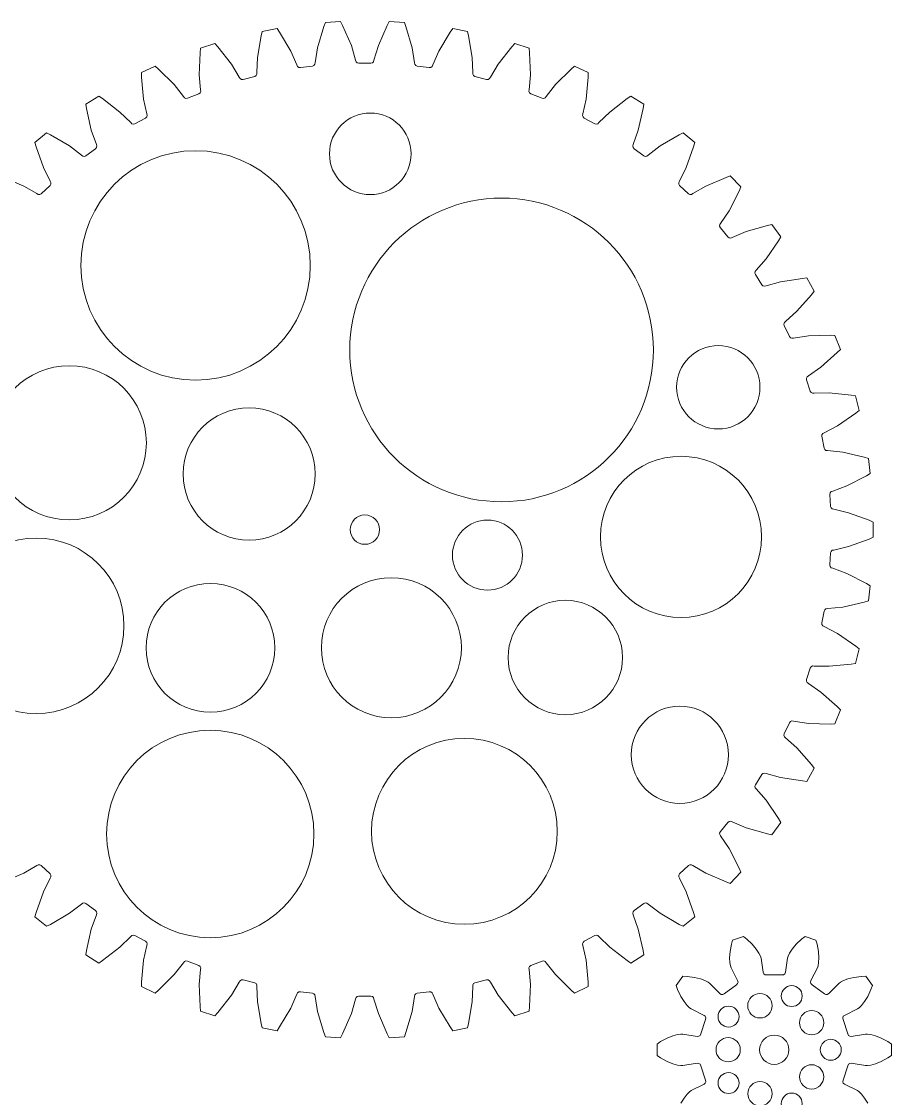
# Model space of a CAD drawing. Header units: millimetres. Extents: x -329 to 723, y 244 to 554.
# Drawn here: x 634.5 to 723.5, y 441.1 to 551.1 of the extents above; entities that cross this region are included whole.
import ezdxf

# ---------------------------------------------------------------- set-up
doc = ezdxf.new("R2010")
doc.units = ezdxf.units.MM

msp = doc.modelspace()

# ---------------------------------------------------------------- linework, layer by layer
at = {"color": 5, "lineweight": 0}
for p, q in [((665.42, 550.62), (664.79, 548.46)), ((665.58, 551.05), (665.42, 550.62)), ((667.13, 551.14), (665.58, 551.05)), ((667.34, 550.74), (667.13, 551.14)), ((668.24, 548.68), (667.34, 550.74)), ((671.9, 550.74), (671, 548.68)), ((672.11, 551.14), (671.9, 550.74)), ((673.66, 551.05), (672.11, 551.14)), ((673.82, 550.62), (673.66, 551.05)), ((674.45, 548.46), (673.82, 550.62)), ((659.01, 549.69), (658.65, 547.47)), ((659.11, 550.13), (659.01, 549.69)), ((660.64, 550.42), (659.11, 550.13)), ((660.9, 550.05), (660.64, 550.42)), ((662.05, 548.11), (660.9, 550.05)), ((678.34, 550.05), (677.19, 548.11)), ((678.6, 550.42), (678.34, 550.05)), ((680.12, 550.13), (678.6, 550.42)), ((680.23, 549.69), (680.12, 550.13)), ((680.59, 547.47), (680.23, 549.69)), ((652.81, 548.41), (652.77, 547.96)), ((654.29, 548.89), (652.81, 548.41)), ((654.59, 548.55), (654.29, 548.89)), ((655.98, 546.78), (654.59, 548.55)), ((664.79, 548.46), (664.53, 546.93)), ((668.68, 547.19), (668.24, 548.68)), ((671, 548.68), (670.55, 547.19)), ((674.71, 546.93), (674.45, 548.46)), ((684.65, 548.55), (683.26, 546.78)), ((684.95, 548.89), (684.65, 548.55)), ((686.42, 548.41), (684.95, 548.89)), ((686.47, 547.96), (686.42, 548.41)), ((652.77, 547.96), (652.69, 545.71)), ((658.65, 547.47), (658.59, 545.92)), ((662.68, 546.7), (662.05, 548.11)), ((668.73, 547.04), (668.68, 547.19)), ((670.55, 547.19), (670.51, 547.04)), ((677.19, 548.11), (676.56, 546.7)), ((680.65, 545.92), (680.59, 547.47)), ((686.55, 545.71), (686.47, 547.96)), ((648.18, 546.58), (646.78, 545.92)), ((648.53, 546.28), (648.18, 546.58)), ((650.12, 544.7), (648.53, 546.28)), ((656.78, 545.45), (655.98, 546.78)), ((662.74, 546.55), (662.68, 546.7)), ((662.87, 546.45), (662.74, 546.55)), ((663.03, 546.43), (662.87, 546.45)), ((664.25, 546.59), (663.03, 546.43)), ((664.41, 546.64), (664.25, 546.59)), ((664.51, 546.77), (664.41, 546.64)), ((664.53, 546.93), (664.51, 546.77)), ((668.85, 546.92), (668.73, 547.04)), ((669, 546.88), (668.85, 546.92)), ((670.23, 546.88), (669, 546.88)), ((670.39, 546.92), (670.23, 546.88)), ((670.51, 547.04), (670.39, 546.92)), ((674.73, 546.77), (674.71, 546.93)), ((674.83, 546.64), (674.73, 546.77)), ((674.98, 546.59), (674.83, 546.64)), ((676.21, 546.43), (674.98, 546.59)), ((676.37, 546.45), (676.21, 546.43)), ((676.5, 546.55), (676.37, 546.45)), ((676.56, 546.7), (676.5, 546.55)), ((683.26, 546.78), (682.46, 545.45)), ((690.71, 546.28), (689.12, 544.7)), ((691.06, 546.58), (690.71, 546.28)), ((692.46, 545.92), (691.06, 546.58)), ((646.78, 545.92), (646.79, 545.46)), ((646.79, 545.46), (646.99, 543.22)), ((652.69, 545.71), (652.82, 544.17)), ((656.86, 545.31), (656.78, 545.45)), ((657, 545.23), (656.86, 545.31)), ((657.16, 545.23), (657, 545.23)), ((658.36, 545.54), (657.16, 545.23)), ((658.5, 545.62), (658.36, 545.54)), ((658.59, 545.76), (658.5, 545.62)), ((658.59, 545.92), (658.59, 545.76)), ((680.65, 545.76), (680.65, 545.92)), ((680.74, 545.62), (680.65, 545.76)), ((680.88, 545.54), (680.74, 545.62)), ((682.07, 545.23), (680.88, 545.54)), ((682.24, 545.23), (682.07, 545.23)), ((682.38, 545.31), (682.24, 545.23)), ((682.46, 545.45), (682.38, 545.31)), ((686.42, 544.17), (686.55, 545.71)), ((692.24, 543.22), (692.45, 545.46)), ((692.45, 545.46), (692.46, 545.92)), ((651.08, 543.48), (650.12, 544.7)), ((652.77, 543.86), (652.64, 543.76)), ((652.84, 544.01), (652.77, 543.86)), ((652.82, 544.17), (652.84, 544.01)), ((686.4, 544.01), (686.42, 544.17)), ((686.47, 543.86), (686.4, 544.01)), ((686.6, 543.76), (686.47, 543.86)), ((689.12, 544.7), (688.16, 543.48)), ((642.41, 543.52), (641.1, 542.69)), ((642.79, 543.27), (642.41, 543.52)), ((644.58, 541.89), (642.79, 543.27)), ((646.99, 543.22), (647.32, 541.71)), ((651.18, 543.35), (651.08, 543.48)), ((651.33, 543.29), (651.18, 543.35)), ((651.49, 543.31), (651.33, 543.29)), ((652.64, 543.76), (651.49, 543.31)), ((687.74, 543.31), (686.6, 543.76)), ((687.91, 543.29), (687.74, 543.31)), ((688.06, 543.35), (687.91, 543.29)), ((688.16, 543.48), (688.06, 543.35)), ((691.92, 541.71), (692.24, 543.22)), ((696.45, 543.27), (694.66, 541.89)), ((696.82, 543.52), (696.45, 543.27)), ((698.13, 542.69), (696.82, 543.52)), ((641.1, 542.69), (641.17, 542.24)), ((641.17, 542.24), (641.65, 540.04)), ((645.68, 540.81), (644.58, 541.89)), ((647.32, 541.71), (647.35, 541.55)), ((691.88, 541.55), (691.92, 541.71)), ((694.66, 541.89), (693.56, 540.81)), ((697.58, 540.04), (698.07, 542.24)), ((698.07, 542.24), (698.13, 542.69)), ((645.79, 540.69), (645.68, 540.81)), ((645.95, 540.65), (645.79, 540.69)), ((646.11, 540.69), (645.95, 540.65)), ((647.19, 541.28), (646.11, 540.69)), ((647.31, 541.39), (647.19, 541.28)), ((647.35, 541.55), (647.31, 541.39)), ((691.93, 541.39), (691.88, 541.55)), ((692.05, 541.28), (691.93, 541.39)), ((693.13, 540.69), (692.05, 541.28)), ((693.29, 540.65), (693.13, 540.69)), ((693.44, 540.69), (693.29, 540.65)), ((693.56, 540.81), (693.44, 540.69)), ((637.07, 539.76), (635.88, 538.77)), ((637.48, 539.56), (637.07, 539.76)), ((639.42, 538.42), (637.48, 539.56)), ((641.65, 540.04), (642.17, 538.58)), ((697.07, 538.58), (697.58, 540.04)), ((701.76, 539.56), (699.82, 538.42)), ((702.16, 539.76), (701.76, 539.56)), ((703.36, 538.77), (702.16, 539.76)), ((635.88, 538.77), (636, 538.33)), ((640.65, 537.48), (639.42, 538.42)), ((642.17, 538.58), (642.22, 538.42)), ((642.22, 538.42), (642.19, 538.26)), ((697.02, 538.42), (697.07, 538.58)), ((697.04, 538.26), (697.02, 538.42)), ((699.82, 538.42), (698.58, 537.48)), ((703.24, 538.33), (703.36, 538.77)), ((636, 538.33), (636.76, 536.21)), ((640.78, 537.38), (640.65, 537.48)), ((640.94, 537.36), (640.78, 537.38)), ((641.09, 537.42), (640.94, 537.36)), ((642.09, 538.14), (641.09, 537.42)), ((642.19, 538.26), (642.09, 538.14)), ((697.15, 538.14), (697.04, 538.26)), ((698.14, 537.42), (697.15, 538.14)), ((698.29, 537.36), (698.14, 537.42)), ((698.46, 537.38), (698.29, 537.36)), ((698.58, 537.48), (698.46, 537.38)), ((702.48, 536.21), (703.24, 538.33)), ((636.76, 536.21), (637.45, 534.83)), ((701.79, 534.83), (702.48, 536.21)), ((634.75, 534.32), (632.68, 535.21)), ((706.56, 535.21), (704.49, 534.32)), ((706.99, 535.36), (706.56, 535.21)), ((708.05, 534.23), (706.99, 535.36)), ((636.09, 533.55), (634.75, 534.32)), ((637.43, 534.38), (636.53, 533.54)), ((637.52, 534.52), (637.43, 534.38)), ((637.45, 534.83), (637.52, 534.68)), ((637.52, 534.68), (637.52, 534.52)), ((701.72, 534.68), (701.79, 534.83)), ((701.72, 534.52), (701.72, 534.68)), ((701.81, 534.38), (701.72, 534.52)), ((702.71, 533.54), (701.81, 534.38)), ((704.49, 534.32), (703.15, 533.55)), ((707.88, 533.81), (708.05, 534.23)), ((636.23, 533.46), (636.09, 533.55)), ((636.39, 533.46), (636.23, 533.46)), ((636.53, 533.54), (636.39, 533.46)), ((702.85, 533.46), (702.71, 533.54)), ((703.01, 533.46), (702.85, 533.46)), ((703.15, 533.55), (703.01, 533.46)), ((706.86, 531.8), (707.88, 533.81)), ((706, 530.51), (706.86, 531.8)), ((705.9, 530.22), (705.91, 530.38)), ((705.97, 530.07), (705.9, 530.22)), ((705.91, 530.38), (706, 530.51)), ((706.75, 529.12), (705.97, 530.07)), ((708.62, 529.68), (707.19, 529.07)), ((710.78, 530.3), (708.62, 529.68)), ((711.23, 530.39), (710.78, 530.3)), ((712.14, 529.14), (711.23, 530.39)), ((706.88, 529.03), (706.75, 529.12)), ((707.04, 529.01), (706.88, 529.03)), ((707.19, 529.07), (707.04, 529.01)), ((710.65, 526.88), (711.91, 528.74)), ((711.91, 528.74), (712.14, 529.14)), ((709.64, 525.71), (710.65, 526.88)), ((709.5, 525.43), (709.53, 525.58)), ((709.55, 525.27), (709.5, 525.43)), ((709.53, 525.58), (709.64, 525.71)), ((710.21, 524.23), (709.55, 525.27)), ((710.33, 524.12), (710.21, 524.23)), ((710.48, 524.08), (710.33, 524.12)), ((710.64, 524.13), (710.48, 524.08)), ((712.13, 524.55), (710.64, 524.13)), ((714.36, 524.89), (712.13, 524.55)), ((714.81, 524.93), (714.36, 524.89)), ((715.56, 523.57), (714.81, 524.93)), ((713.8, 521.52), (715.28, 523.21)), ((715.28, 523.21), (715.56, 523.57)), ((712.64, 520.48), (713.8, 521.52)), ((712.47, 520.22), (712.52, 520.37)), ((712.5, 520.06), (712.47, 520.22)), ((713.03, 518.95), (712.5, 520.06)), ((712.52, 520.37), (712.64, 520.48)), ((713.13, 518.82), (713.03, 518.95)), ((713.28, 518.76), (713.13, 518.82)), ((713.44, 518.79), (713.28, 518.76)), ((714.97, 519.02), (713.44, 518.79)), ((717.22, 519.08), (714.97, 519.02)), ((717.68, 519.06), (717.22, 519.08)), ((718.25, 517.62), (717.68, 519.06)), ((717.93, 517.3), (718.25, 517.62)), ((716.25, 515.8), (717.93, 517.3)), ((714.97, 514.92), (716.25, 515.8)), ((714.77, 514.68), (714.84, 514.83)), ((714.78, 514.52), (714.77, 514.68)), ((715.16, 513.35), (714.78, 514.52)), ((714.84, 514.83), (714.97, 514.92)), ((715.24, 513.21), (715.16, 513.35)), ((715.39, 513.14), (715.24, 513.21)), ((715.55, 513.14), (715.39, 513.14)), ((717.1, 513.18), (715.55, 513.14)), ((719.34, 512.96), (717.1, 513.18)), ((719.79, 512.88), (719.34, 512.96)), ((720.17, 511.38), (719.79, 512.88)), ((717.96, 509.83), (719.82, 511.1)), ((719.82, 511.1), (720.17, 511.38)), ((716.58, 509.11), (717.96, 509.83)), ((716.34, 508.74), (716.35, 508.9)), ((716.57, 507.53), (716.34, 508.74)), ((716.35, 508.9), (716.44, 509.04)), ((716.44, 509.04), (716.58, 509.11)), ((716.64, 507.38), (716.57, 507.53)), ((716.77, 507.29), (716.64, 507.38)), ((716.94, 507.28), (716.77, 507.29)), ((718.48, 507.12), (716.94, 507.28)), ((720.67, 506.62), (718.48, 507.12)), ((721.11, 506.49), (720.67, 506.62)), ((721.3, 504.95), (721.11, 506.49)), ((718.91, 503.69), (720.91, 504.71)), ((720.91, 504.71), (721.3, 504.95)), ((717.3, 503.09), (717.46, 503.15)), ((717.46, 503.15), (718.91, 503.69)), ((717.17, 502.81), (717.2, 502.97)), ((717.25, 501.58), (717.17, 502.81)), ((717.2, 502.97), (717.3, 503.09)), ((717.3, 501.43), (717.25, 501.58)), ((717.42, 501.32), (717.3, 501.43)), ((717.57, 501.28), (717.42, 501.32)), ((719.08, 500.93), (717.57, 501.28)), ((721.2, 500.16), (719.08, 500.93)), ((721.61, 499.98), (721.2, 500.16)), ((721.61, 498.43), (721.61, 499.98)), ((719.08, 497.47), (721.2, 498.24)), ((721.2, 498.24), (721.61, 498.43)), ((717.17, 495.59), (717.25, 496.82)), ((717.25, 496.82), (717.3, 496.98)), ((717.3, 496.98), (717.42, 497.09)), ((717.42, 497.09), (717.57, 497.12)), ((717.57, 497.12), (719.08, 497.47)), ((717.2, 495.43), (717.17, 495.59)), ((717.3, 495.31), (717.2, 495.43)), ((717.46, 495.26), (717.3, 495.31)), ((718.91, 494.72), (717.46, 495.26)), ((720.91, 493.69), (718.91, 494.72)), ((721.3, 493.45), (720.91, 493.69)), ((721.11, 491.92), (721.3, 493.45)), ((716.57, 490.87), (716.64, 491.02)), ((716.64, 491.02), (716.77, 491.11)), ((716.77, 491.11), (716.94, 491.13)), ((716.94, 491.13), (718.48, 491.29)), ((718.48, 491.29), (720.67, 491.79)), ((720.67, 491.79), (721.11, 491.92)), ((716.34, 489.66), (716.57, 490.87)), ((716.35, 489.5), (716.34, 489.66)), ((716.44, 489.36), (716.35, 489.5)), ((716.58, 489.29), (716.44, 489.36)), ((717.96, 488.58), (716.58, 489.29)), ((719.82, 487.3), (717.96, 488.58)), ((719.79, 485.52), (720.17, 487.02)), ((720.17, 487.02), (719.82, 487.3)), ((719.34, 485.45), (719.79, 485.52)), ((714.78, 483.88), (715.16, 485.05)), ((715.16, 485.05), (715.24, 485.19)), ((715.24, 485.19), (715.39, 485.27)), ((715.39, 485.27), (715.55, 485.26)), ((715.55, 485.26), (717.1, 485.23)), ((717.1, 485.23), (719.34, 485.45)), ((714.77, 483.72), (714.78, 483.88)), ((714.84, 483.57), (714.77, 483.72)), ((714.97, 483.48), (714.84, 483.57)), ((716.25, 482.6), (714.97, 483.48)), ((717.93, 481.11), (716.25, 482.6)), ((718.25, 480.78), (717.93, 481.11)), ((717.68, 479.34), (718.25, 480.78)), ((712.5, 478.34), (713.03, 479.46)), ((713.03, 479.46), (713.13, 479.58)), ((713.13, 479.58), (713.28, 479.64)), ((713.28, 479.64), (713.44, 479.61)), ((713.44, 479.61), (714.97, 479.39)), ((714.97, 479.39), (717.22, 479.32)), ((717.22, 479.32), (717.68, 479.34)), ((712.47, 478.18), (712.5, 478.34)), ((712.52, 478.03), (712.47, 478.18)), ((712.64, 477.92), (712.52, 478.03)), ((713.8, 476.89), (712.64, 477.92)), ((715.28, 475.19), (713.8, 476.89)), ((714.81, 473.47), (715.56, 474.83)), ((715.56, 474.83), (715.28, 475.19)), ((709.55, 473.13), (710.21, 474.17)), ((710.21, 474.17), (710.33, 474.28)), ((710.33, 474.28), (710.48, 474.32)), ((710.48, 474.32), (710.64, 474.28)), ((710.64, 474.28), (712.13, 473.86)), ((712.13, 473.86), (714.36, 473.51)), ((714.36, 473.51), (714.81, 473.47)), ((709.5, 472.98), (709.55, 473.13)), ((709.53, 472.82), (709.5, 472.98)), ((709.64, 472.7), (709.53, 472.82)), ((710.65, 471.53), (709.64, 472.7)), ((711.91, 469.66), (710.65, 471.53)), ((705.97, 468.33), (706.75, 469.28)), ((706.75, 469.28), (706.88, 469.38)), ((706.88, 469.38), (707.04, 469.4)), ((707.04, 469.4), (707.19, 469.33)), ((707.19, 469.33), (708.62, 468.73)), ((711.23, 468.01), (712.14, 469.27)), ((712.14, 469.27), (711.91, 469.66)), ((705.9, 468.19), (705.97, 468.33)), ((705.91, 468.03), (705.9, 468.19)), ((706, 467.89), (705.91, 468.03)), ((706.86, 466.6), (706, 467.89)), ((708.62, 468.73), (710.78, 468.11)), ((710.78, 468.11), (711.23, 468.01)), ((707.88, 464.59), (706.86, 466.6)), ((634.75, 464.08), (636.09, 464.86)), ((636.09, 464.86), (636.23, 464.94)), ((636.23, 464.94), (636.39, 464.94)), ((636.39, 464.94), (636.53, 464.87)), ((636.53, 464.87), (637.43, 464.02)), ((701.81, 464.02), (702.71, 464.87)), ((702.71, 464.87), (702.85, 464.94)), ((702.85, 464.94), (703.01, 464.94)), ((703.01, 464.94), (703.15, 464.86)), ((703.15, 464.86), (704.49, 464.08)), ((708.05, 464.18), (707.88, 464.59)), ((632.68, 463.19), (634.75, 464.08)), ((637.45, 463.58), (636.76, 462.19)), ((637.43, 464.02), (637.52, 463.89)), ((637.52, 463.72), (637.45, 463.58)), ((637.52, 463.89), (637.52, 463.72)), ((701.72, 463.89), (701.81, 464.02)), ((701.72, 463.72), (701.72, 463.89)), ((701.79, 463.58), (701.72, 463.72)), ((702.48, 462.19), (701.79, 463.58)), ((704.49, 464.08), (706.56, 463.19)), ((706.99, 463.04), (708.05, 464.18)), ((706.56, 463.19), (706.99, 463.04)), ((636.76, 462.19), (636, 460.07)), ((703.24, 460.07), (702.48, 462.19)), ((639.42, 459.99), (640.65, 460.93)), ((640.65, 460.93), (640.78, 461.03)), ((640.78, 461.03), (640.94, 461.05)), ((640.94, 461.05), (641.09, 460.99)), ((641.09, 460.99), (642.09, 460.26)), ((642.09, 460.26), (642.19, 460.14)), ((697.04, 460.14), (697.15, 460.26)), ((697.15, 460.26), (698.14, 460.99)), ((698.14, 460.99), (698.29, 461.05)), ((698.29, 461.05), (698.46, 461.03)), ((698.46, 461.03), (698.58, 460.93)), ((698.58, 460.93), (699.82, 459.99)), ((636, 460.07), (635.88, 459.63)), ((635.88, 459.63), (637.07, 458.65)), ((637.48, 458.85), (639.42, 459.99)), ((642.17, 459.83), (641.65, 458.36)), ((642.22, 459.98), (642.17, 459.83)), ((642.19, 460.14), (642.22, 459.98)), ((697.02, 459.98), (697.04, 460.14)), ((697.07, 459.83), (697.02, 459.98)), ((697.58, 458.36), (697.07, 459.83)), ((699.82, 459.99), (701.76, 458.85)), ((702.16, 458.65), (703.36, 459.63)), ((703.36, 459.63), (703.24, 460.07)), ((637.07, 458.65), (637.48, 458.85)), ((641.65, 458.36), (641.17, 456.17)), ((698.07, 456.17), (697.58, 458.36)), ((701.76, 458.85), (702.16, 458.65)), ((644.58, 456.51), (645.68, 457.6)), ((645.68, 457.6), (645.79, 457.71)), ((645.79, 457.71), (645.95, 457.76)), ((645.95, 457.76), (646.11, 457.71)), ((646.11, 457.71), (647.19, 457.12)), ((647.19, 457.12), (647.31, 457.01)), ((647.31, 457.01), (647.35, 456.86)), ((691.88, 456.86), (691.93, 457.01)), ((691.93, 457.01), (692.05, 457.12)), ((692.05, 457.12), (693.13, 457.71)), ((693.13, 457.71), (693.29, 457.76)), ((693.29, 457.76), (693.44, 457.71)), ((693.44, 457.71), (693.56, 457.6)), ((693.56, 457.6), (694.66, 456.51)), ((641.17, 456.17), (641.1, 455.72)), ((642.79, 455.14), (644.58, 456.51)), ((647.32, 456.7), (646.99, 455.18)), ((647.35, 456.86), (647.32, 456.7)), ((691.92, 456.7), (691.88, 456.86)), ((692.24, 455.18), (691.92, 456.7)), ((694.66, 456.51), (696.45, 455.14)), ((698.13, 455.72), (698.07, 456.17)), ((641.1, 455.72), (642.41, 454.89)), ((642.41, 454.89), (642.79, 455.14)), ((646.99, 455.18), (646.79, 452.94)), ((650.12, 453.71), (651.08, 454.93)), ((651.08, 454.93), (651.18, 455.05)), ((651.18, 455.05), (651.33, 455.12)), ((651.33, 455.12), (651.49, 455.1)), ((651.49, 455.1), (652.64, 454.64)), ((686.6, 454.64), (687.74, 455.1)), ((687.74, 455.1), (687.91, 455.12)), ((687.91, 455.12), (688.06, 455.05)), ((688.06, 455.05), (688.16, 454.93)), ((688.16, 454.93), (689.12, 453.71)), ((692.45, 452.94), (692.24, 455.18)), ((696.45, 455.14), (696.82, 454.89)), ((696.82, 454.89), (698.13, 455.72)), ((648.53, 452.12), (650.12, 453.71)), ((652.64, 454.64), (652.77, 454.55)), ((652.82, 454.24), (652.69, 452.69)), ((652.77, 454.55), (652.84, 454.4)), ((652.84, 454.4), (652.82, 454.24)), ((686.4, 454.4), (686.47, 454.55)), ((686.42, 454.24), (686.4, 454.4)), ((686.55, 452.69), (686.42, 454.24)), ((686.47, 454.55), (686.6, 454.64)), ((689.12, 453.71), (690.71, 452.12)), ((646.79, 452.94), (646.78, 452.49)), ((646.78, 452.49), (648.18, 451.83)), ((652.69, 452.69), (652.77, 450.44)), ((655.98, 451.62), (656.78, 452.95)), ((656.78, 452.95), (656.86, 453.09)), ((656.86, 453.09), (657, 453.17)), ((657, 453.17), (657.16, 453.17)), ((657.16, 453.17), (658.36, 452.87)), ((658.36, 452.87), (658.5, 452.79)), ((658.5, 452.79), (658.59, 452.65)), ((658.59, 452.65), (658.59, 452.49)), ((658.59, 452.49), (658.65, 450.94)), ((680.59, 450.94), (680.65, 452.49)), ((680.65, 452.65), (680.74, 452.79)), ((680.65, 452.49), (680.65, 452.65)), ((680.74, 452.79), (680.88, 452.87)), ((680.88, 452.87), (682.07, 453.17)), ((682.07, 453.17), (682.24, 453.17)), ((682.24, 453.17), (682.38, 453.09)), ((682.38, 453.09), (682.46, 452.95)), ((682.46, 452.95), (683.26, 451.62)), ((686.47, 450.44), (686.55, 452.69)), ((691.06, 451.83), (692.46, 452.49)), ((692.46, 452.49), (692.45, 452.94)), ((648.18, 451.83), (648.53, 452.12)), ((654.59, 449.85), (655.98, 451.62)), ((662.05, 450.29), (662.68, 451.71)), ((662.68, 451.71), (662.74, 451.86)), ((662.74, 451.86), (662.87, 451.95)), ((662.87, 451.95), (663.03, 451.97)), ((663.03, 451.97), (664.25, 451.82)), ((664.25, 451.82), (664.41, 451.76)), ((664.41, 451.76), (664.51, 451.63)), ((664.51, 451.63), (664.53, 451.47)), ((664.53, 451.47), (664.79, 449.94)), ((668.68, 451.21), (668.73, 451.37)), ((668.73, 451.37), (668.85, 451.48)), ((668.85, 451.48), (669, 451.52)), ((669, 451.52), (670.23, 451.52)), ((670.23, 451.52), (670.39, 451.48)), ((670.39, 451.48), (670.51, 451.37)), ((670.51, 451.37), (670.55, 451.21)), ((674.45, 449.94), (674.71, 451.47)), ((674.71, 451.47), (674.73, 451.63)), ((674.73, 451.63), (674.83, 451.76)), ((674.83, 451.76), (674.98, 451.82)), ((674.98, 451.82), (676.21, 451.97)), ((676.21, 451.97), (676.37, 451.95)), ((676.37, 451.95), (676.5, 451.86)), ((676.5, 451.86), (676.56, 451.71)), ((676.56, 451.71), (677.19, 450.29)), ((683.26, 451.62), (684.65, 449.85)), ((690.71, 452.12), (691.06, 451.83)), ((652.77, 450.44), (652.81, 449.99)), ((658.65, 450.94), (659.01, 448.72)), ((660.9, 448.36), (662.05, 450.29)), ((668.24, 449.73), (668.68, 451.21)), ((670.55, 451.21), (671, 449.73)), ((677.19, 450.29), (678.34, 448.36)), ((680.23, 448.72), (680.59, 450.94)), ((686.42, 449.99), (686.47, 450.44)), ((652.81, 449.99), (654.29, 449.51)), ((654.29, 449.51), (654.59, 449.85)), ((664.79, 449.94), (665.42, 447.79)), ((667.34, 447.66), (668.24, 449.73)), ((671, 449.73), (671.9, 447.66)), ((673.82, 447.79), (674.45, 449.94)), ((684.65, 449.85), (684.95, 449.51)), ((684.95, 449.51), (686.42, 449.99)), ((659.01, 448.72), (659.11, 448.27)), ((659.11, 448.27), (660.64, 447.98)), ((660.64, 447.98), (660.9, 448.36)), ((678.34, 448.36), (678.6, 447.98)), ((678.6, 447.98), (680.12, 448.27)), ((680.12, 448.27), (680.23, 448.72)), ((665.42, 447.79), (665.58, 447.36)), ((665.58, 447.36), (667.13, 447.26)), ((667.13, 447.26), (667.34, 447.66)), ((671.9, 447.66), (672.11, 447.26)), ((672.11, 447.26), (673.66, 447.36)), ((673.66, 447.36), (673.82, 447.79))]:
    msp.add_line(p, q, dxfattribs=at)
at = {"color": 4, "lineweight": 0}
for p, q in [((707.22, 457.24), (707.1, 456.82)), ((708.34, 457.61), (707.22, 457.24)), ((708.68, 457.34), (708.34, 457.61)), ((709.24, 456.81), (708.68, 457.34)), ((714.28, 457.34), (713.72, 456.81)), ((714.63, 457.61), (714.28, 457.34)), ((715.75, 457.24), (714.63, 457.61)), ((715.87, 456.82), (715.75, 457.24)), ((706.96, 456.07), (706.91, 455.44)), ((707.1, 456.82), (706.96, 456.07)), ((709.65, 456.32), (709.24, 456.81)), ((709.91, 455.91), (709.65, 456.32)), ((710.07, 455.6), (709.91, 455.91)), ((713.05, 455.91), (712.9, 455.6)), ((713.32, 456.32), (713.05, 455.91)), ((713.72, 456.81), (713.32, 456.32)), ((716.01, 456.07), (715.87, 456.82)), ((716.05, 455.44), (716.01, 456.07)), ((706.91, 455.44), (706.94, 454.95)), ((706.94, 454.95), (707, 454.6)), ((710.14, 455.4), (710.07, 455.6)), ((710.35, 453.95), (710.14, 455.4)), ((712.83, 455.4), (712.62, 453.95)), ((712.9, 455.6), (712.83, 455.4)), ((715.96, 454.6), (716.02, 454.95)), ((716.02, 454.95), (716.05, 455.44)), ((707, 454.6), (707.06, 454.4)), ((707.06, 454.4), (707.74, 453.1)), ((710.41, 453.8), (710.35, 453.95)), ((710.54, 453.7), (710.41, 453.8)), ((710.7, 453.68), (710.54, 453.7)), ((712.26, 453.68), (710.7, 453.68)), ((712.42, 453.7), (712.26, 453.68)), ((712.55, 453.8), (712.42, 453.7)), ((712.62, 453.95), (712.55, 453.8)), ((715.22, 453.1), (715.9, 454.4)), ((715.9, 454.4), (715.96, 454.6)), ((702.13, 453.55), (701.44, 452.6)), ((701.44, 452.6), (701.59, 452.18)), ((702.57, 453.53), (702.13, 453.55)), ((703.33, 453.43), (702.57, 453.53)), ((703.95, 453.28), (703.33, 453.43)), ((704.4, 453.1), (703.95, 453.28)), ((704.71, 452.94), (704.4, 453.1)), ((704.88, 452.82), (704.71, 452.94)), ((705.91, 451.77), (704.88, 452.82)), ((707.61, 452.68), (706.35, 451.76)), ((707.73, 452.79), (707.61, 452.68)), ((707.78, 452.94), (707.73, 452.79)), ((707.74, 453.1), (707.78, 452.94)), ((715.18, 452.94), (715.22, 453.1)), ((715.23, 452.79), (715.18, 452.94)), ((715.35, 452.68), (715.23, 452.79)), ((716.61, 451.76), (715.35, 452.68)), ((718.08, 452.82), (717.05, 451.77)), ((718.25, 452.94), (718.08, 452.82)), ((718.56, 453.1), (718.25, 452.94)), ((719.02, 453.28), (718.56, 453.1)), ((719.63, 453.43), (719.02, 453.28)), ((720.4, 453.53), (719.63, 453.43)), ((720.83, 453.55), (720.4, 453.53)), ((721.52, 452.6), (720.83, 453.55)), ((721.37, 452.18), (721.52, 452.6)), ((701.59, 452.18), (701.92, 451.49)), ((701.92, 451.49), (702.26, 450.95)), ((706.05, 451.68), (705.91, 451.77)), ((706.21, 451.68), (706.05, 451.68)), ((706.35, 451.76), (706.21, 451.68)), ((716.75, 451.68), (716.61, 451.76)), ((716.91, 451.68), (716.75, 451.68)), ((717.05, 451.77), (716.91, 451.68)), ((720.71, 450.95), (721.04, 451.49)), ((721.04, 451.49), (721.37, 452.18)), ((702.26, 450.95), (702.57, 450.57)), ((702.57, 450.57), (702.82, 450.33)), ((702.82, 450.33), (702.99, 450.2)), ((719.98, 450.2), (720.15, 450.33)), ((720.15, 450.33), (720.4, 450.57)), ((720.4, 450.57), (720.71, 450.95)), ((702.99, 450.2), (704.3, 449.55)), ((704.3, 449.55), (704.42, 449.45)), ((704.42, 449.45), (704.48, 449.29)), ((704.48, 449.29), (704.44, 449.13)), ((718.49, 449.29), (718.54, 449.45)), ((718.52, 449.13), (718.49, 449.29)), ((718.54, 449.45), (718.66, 449.55)), ((718.66, 449.55), (719.98, 450.2)), ((704.44, 449.13), (703.96, 447.65)), ((719, 447.65), (718.52, 449.13)), ((700.54, 447.23), (699.86, 446.86)), ((701.12, 447.46), (700.54, 447.23)), ((701.6, 447.59), (701.12, 447.46)), ((701.94, 447.64), (701.6, 447.59)), ((702.15, 447.64), (701.94, 447.64)), ((703.6, 447.4), (702.15, 447.64)), ((703.76, 447.41), (703.6, 447.4)), ((703.9, 447.5), (703.76, 447.41)), ((703.96, 447.65), (703.9, 447.5)), ((719.07, 447.5), (719, 447.65)), ((719.2, 447.41), (719.07, 447.5)), ((719.36, 447.4), (719.2, 447.41)), ((720.81, 447.64), (719.36, 447.4)), ((721.02, 447.64), (720.81, 447.64)), ((721.37, 447.59), (721.02, 447.64)), ((721.84, 447.46), (721.37, 447.59)), ((722.43, 447.23), (721.84, 447.46)), ((723.1, 446.86), (722.43, 447.23)), ((699.86, 446.86), (699.5, 446.61)), ((699.5, 446.61), (699.5, 445.44)), ((723.47, 446.61), (723.1, 446.86)), ((723.47, 445.44), (723.47, 446.61)), ((699.5, 445.44), (699.86, 445.2)), ((699.86, 445.2), (700.54, 444.82)), ((700.54, 444.82), (701.12, 444.59)), ((721.84, 444.59), (722.43, 444.82)), ((722.43, 444.82), (723.1, 445.2)), ((723.1, 445.2), (723.47, 445.44)), ((701.12, 444.59), (701.6, 444.46)), ((701.6, 444.46), (701.94, 444.42)), ((701.94, 444.42), (702.15, 444.41)), ((702.15, 444.41), (703.6, 444.66)), ((703.6, 444.66), (703.76, 444.64)), ((703.76, 444.64), (703.9, 444.55)), ((703.9, 444.55), (703.96, 444.4)), ((703.96, 444.4), (704.44, 442.92)), ((718.52, 442.92), (719, 444.4)), ((719, 444.4), (719.07, 444.55)), ((719.07, 444.55), (719.2, 444.64)), ((719.2, 444.64), (719.36, 444.66)), ((719.36, 444.66), (720.81, 444.41)), ((720.81, 444.41), (721.02, 444.42)), ((721.02, 444.42), (721.37, 444.46)), ((721.37, 444.46), (721.84, 444.59)), ((704.42, 442.61), (704.3, 442.5)), ((704.48, 442.76), (704.42, 442.61)), ((704.44, 442.92), (704.48, 442.76)), ((718.49, 442.76), (718.52, 442.92)), ((718.54, 442.61), (718.49, 442.76)), ((718.66, 442.5), (718.54, 442.61)), ((702.57, 441.48), (702.26, 441.1)), ((702.82, 441.72), (702.57, 441.48)), ((702.99, 441.85), (702.82, 441.72)), ((704.3, 442.5), (702.99, 441.85)), ((719.98, 441.85), (718.66, 442.5)), ((720.15, 441.72), (719.98, 441.85)), ((720.4, 441.48), (720.15, 441.72)), ((720.71, 441.1), (720.4, 441.48)), ((702.26, 441.1), (701.92, 440.57)), ((721.04, 440.57), (720.71, 441.1))]:
    msp.add_line(p, q, dxfattribs=at)
at = {"color": 1, "lineweight": 0}
for centre, radius in [((670.17, 537.62), 4.17), ((652.31, 526.21), 11.73), ((683.6, 517.57), 15.52), ((705.76, 513.76), 4.26), ((639.4, 508.08), 7.88), ((657.79, 504.89), 6.76), ((701.95, 498.46), 8.24), ((669.62, 499.2), 1.5), ((682.16, 496.6), 3.58), ((636.02, 489.37), 8.97), ((653.83, 487.12), 6.58), ((672.33, 487.13), 7.16), ((690.12, 486.13), 5.85), ((701.83, 476.19), 4.97), ((653.81, 468.09), 10.6), ((679.8, 468.36), 9.5)]:
    msp.add_circle(centre, radius, dxfattribs=at)
at = {"color": 2, "lineweight": 0}
for centre, radius in [((713.27, 451.52), 1.07), ((710.02, 450.53), 1.25), ((706.81, 449.42), 1.07), ((715.31, 448.8), 1.25), ((706.77, 446.03), 1.24), ((711.48, 446.03), 1.5), ((717.26, 446.03), 1.07), ((706.81, 442.63), 1.07), ((715.3, 443.26), 1.24), ((710.02, 441.54), 1.24), ((713.27, 440.53), 1.07)]:
    msp.add_circle(centre, radius, dxfattribs=at)

doc.saveas('drawing.dxf')
